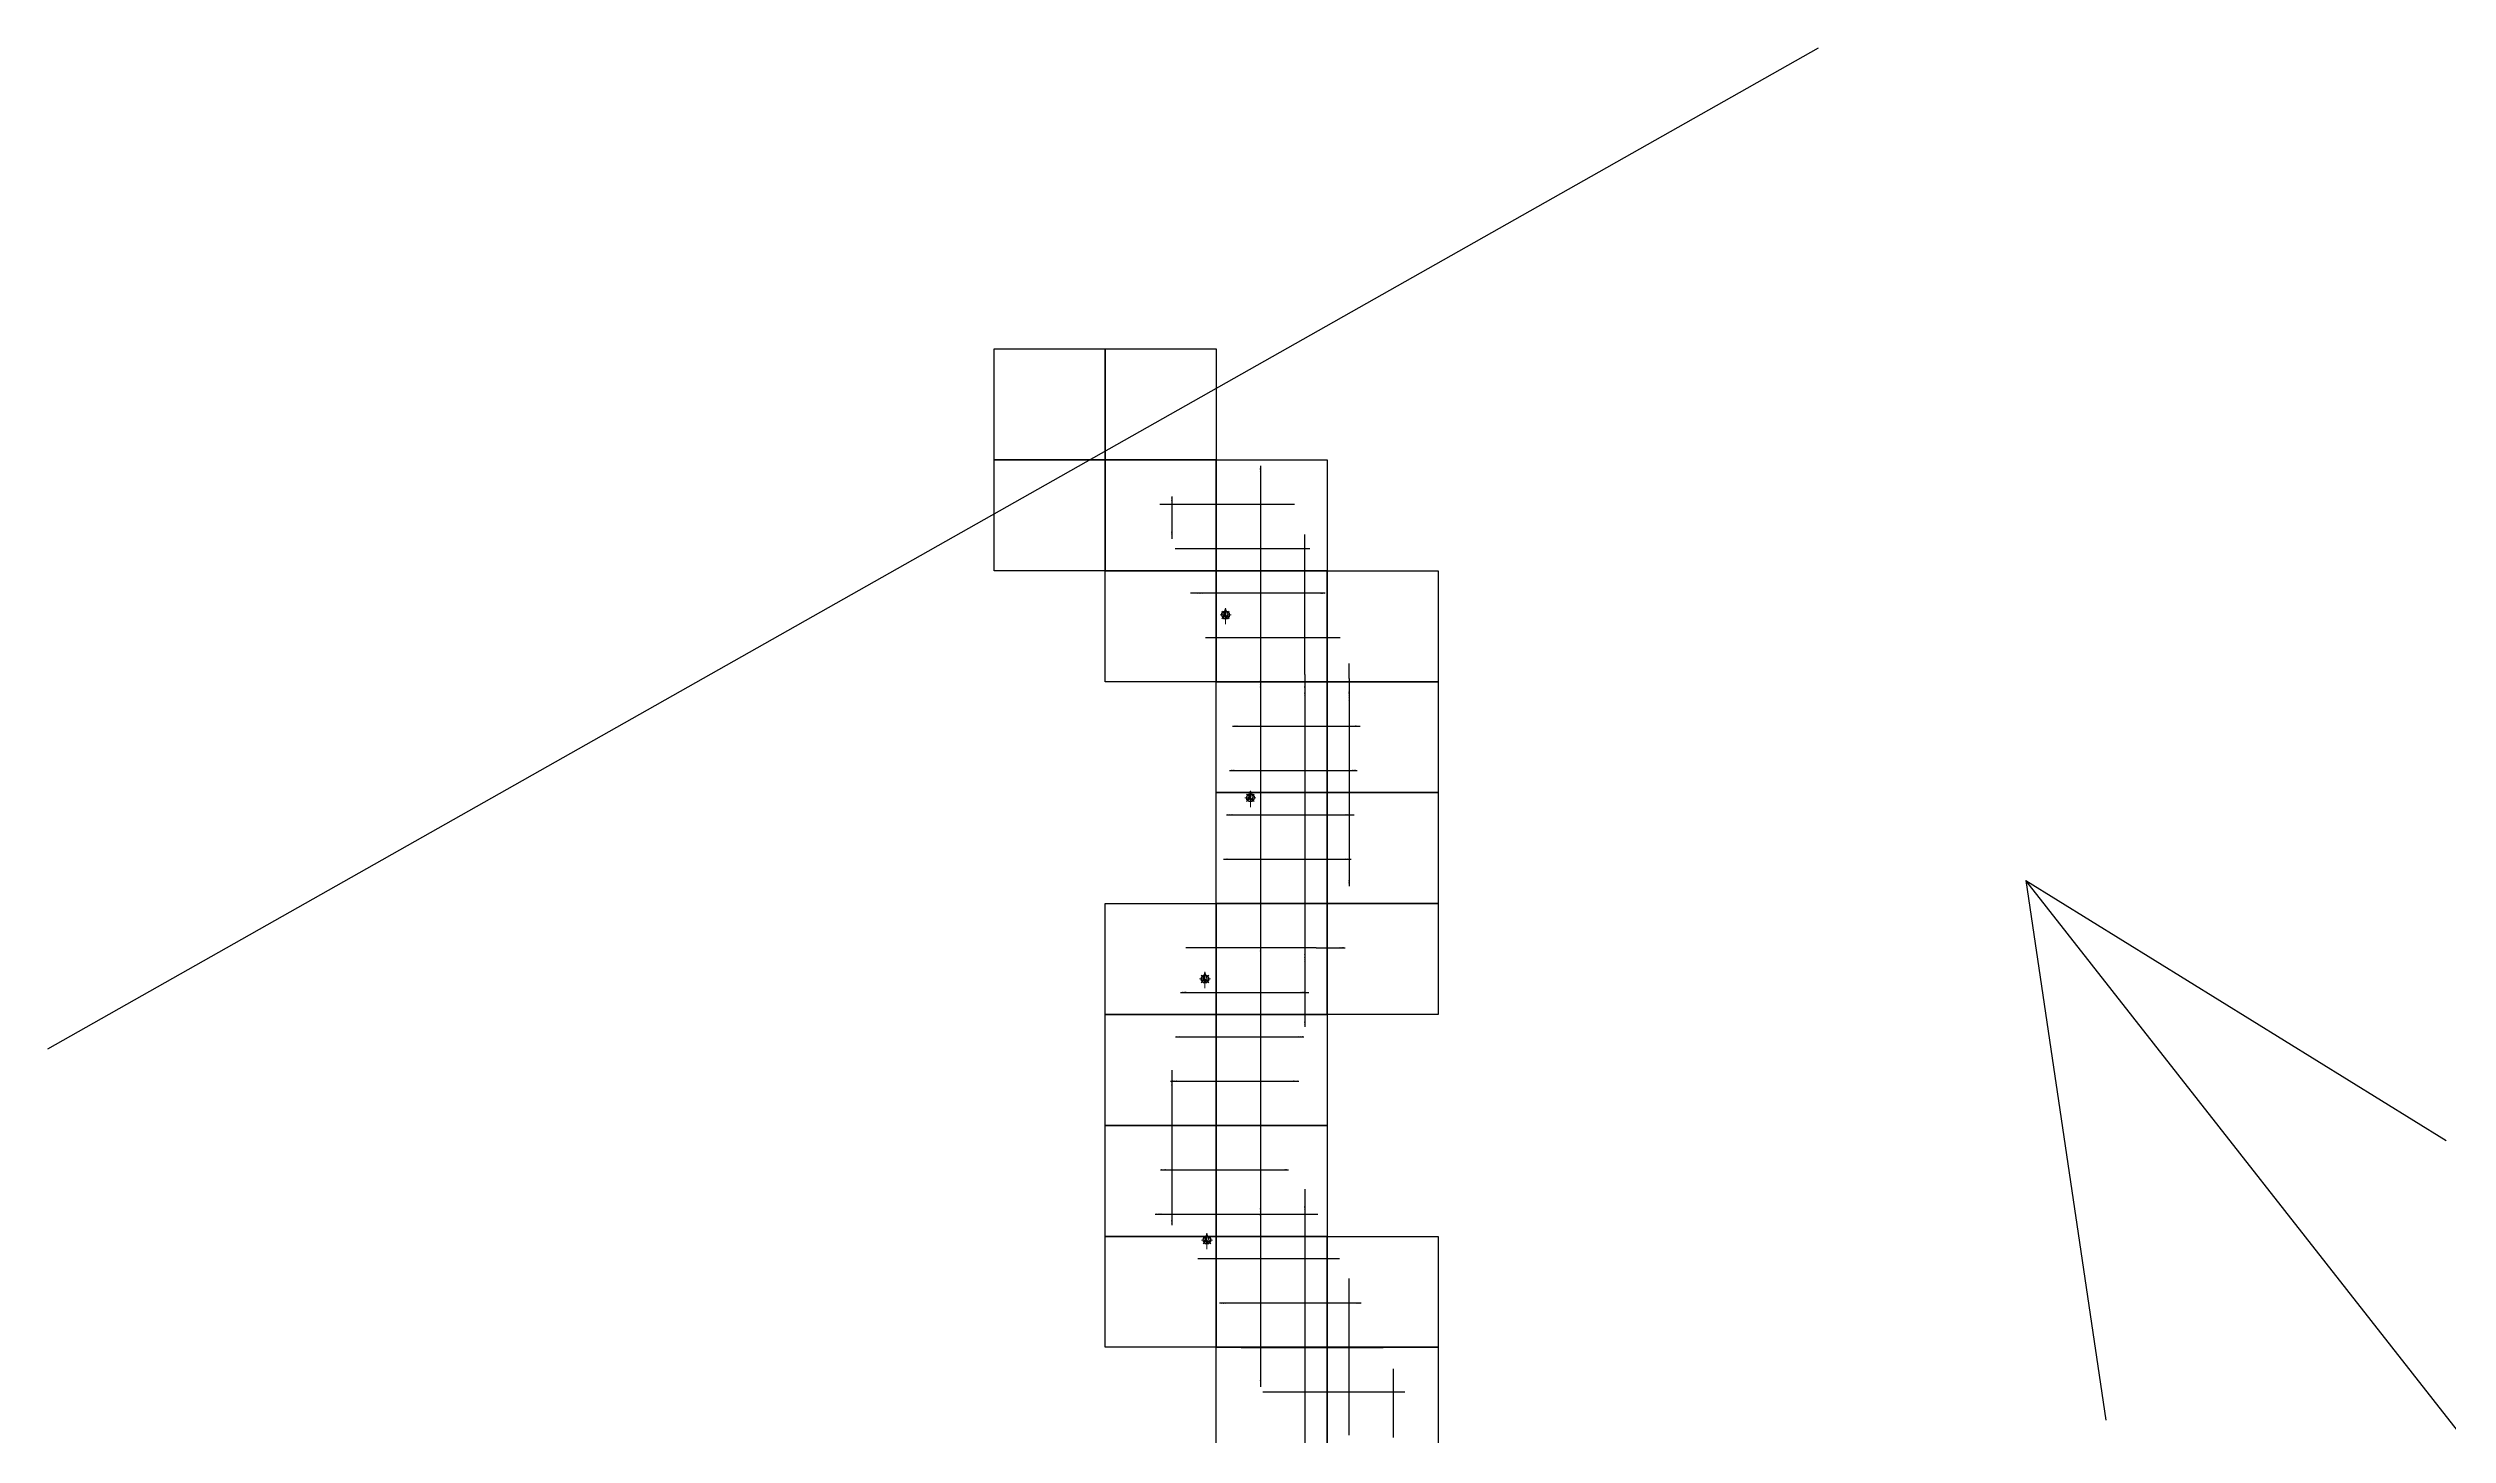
# Model space of a CAD drawing. Header units: metres. Extents: x 315735 to 333998, y 7388583 to 7411856.
# Drawn here: x 315735 to 326552, y 7405605 to 7411856 of the extents above; entities that cross this region are included whole.
import ezdxf
from ezdxf.enums import TextEntityAlignment as Align

# ---------------------------------------------------------------- set-up
doc = ezdxf.new("R2010")
doc.units = ezdxf.units.M
doc.header["$LTSCALE"] = 10
doc.layers.add('_AUXILIAR', color=7, linetype='Continuous', lineweight=30)
doc.layers.add('VNOR', color=2, linetype='Continuous', lineweight=9)
doc.layers.add('_MARCAÇÕES PERFIL', color=6, linetype='Continuous', plot=False)
for name, color, linetype in [('A-IMAGENS', 255, 'Continuous'), ('f-malha', 252, 'Continuous'), ('f-malha-txt', 8, 'Continuous')]:
    doc.layers.add(name, color=color, linetype=linetype)
doc.styles.add('R200', font='simplex.shx', dxfattribs={"height": 5})
doc.styles.add('R60', font='arial.ttf', dxfattribs={"height": 1.5})
picture_1 = doc.add_image_def('image12.jpg', size_in_pixel=(5000, 5000))
picture_2 = doc.add_image_def('image13.jpg', size_in_pixel=(5000, 5000))
picture_3 = doc.add_image_def('image14.jpg', size_in_pixel=(5000, 5000))
picture_4 = doc.add_image_def('image15.jpg', size_in_pixel=(5000, 5000))
picture_5 = doc.add_image_def('image24.jpg', size_in_pixel=(5000, 5000))
picture_6 = doc.add_image_def('image25.jpg', size_in_pixel=(5000, 5000))
picture_7 = doc.add_image_def('image35.jpg', size_in_pixel=(5000, 5000))
picture_8 = doc.add_image_def('image36.jpg', size_in_pixel=(5000, 5000))
picture_9 = doc.add_image_def('image37.jpg', size_in_pixel=(5000, 5000))
picture_10 = doc.add_image_def('image38.jpg', size_in_pixel=(5000, 5000))
picture_11 = doc.add_image_def('image54.jpg', size_in_pixel=(5000, 5000))
picture_12 = doc.add_image_def('image58.jpg', size_in_pixel=(5000, 5000))
picture_13 = doc.add_image_def('image59.jpg', size_in_pixel=(5000, 5000))
picture_14 = doc.add_image_def('image60.jpg', size_in_pixel=(5000, 5000))
picture_15 = doc.add_image_def('image61.jpg', size_in_pixel=(5000, 5000))
picture_16 = doc.add_image_def('image62.jpg', size_in_pixel=(5000, 5000))
picture_17 = doc.add_image_def('image63.jpg', size_in_pixel=(5000, 5000))
picture_18 = doc.add_image_def('image64.jpg', size_in_pixel=(5000, 5000))
picture_19 = doc.add_image_def('image65.jpg', size_in_pixel=(5000, 5000))
picture_20 = doc.add_image_def('image67.jpg', size_in_pixel=(5000, 5000))
picture_21 = doc.add_image_def('image68.jpg', size_in_pixel=(5000, 5000))
picture_22 = doc.add_image_def('image69.jpg', size_in_pixel=(5000, 5000))
picture_23 = doc.add_image_def('image70.jpg', size_in_pixel=(5000, 5000))
picture_24 = doc.add_image_def('image71.jpg', size_in_pixel=(5000, 5000))

# ---------------------------------------------------------------- blocks, each defined once
blk = doc.blocks.new('*X116')
at = {"color": 0}
for p, q in [((144.2, -421.2), (147.6, -417.7)), ((144.4, -420.4), (147.6, -417.2)), ((144.6, -419.7), (147.6, -416.7)), ((144.8, -419), (147.6, -416.1)), ((145, -418.3), (147.6, -415.6)), ((145.2, -417.5), (147.6, -415.1)), ((145.4, -416.8), (147.6, -414.5)), ((145.6, -416.1), (147.6, -414)), ((145.8, -415.3), (147.6, -413.5)), ((146, -414.6), (147.6, -412.9)), ((146.2, -413.9), (147.6, -412.4)), ((146.4, -413.1), (147.6, -411.9)), ((146.6, -412.4), (147.6, -411.3)), ((146.8, -411.7), (147.6, -410.8)), ((147, -411), (147.6, -410.3)), ((147.2, -410.2), (147.6, -409.8)), ((147.4, -409.5), (147.6, -409.2)), ((147.6, -408.8), (147.6, -408.7)), ((142.8, -426.3), (147.6, -421.4)), ((143, -425.6), (147.6, -420.9)), ((143.2, -424.8), (147.6, -420.4)), ((143.4, -424.1), (147.6, -419.8)), ((143.6, -423.4), (147.6, -419.3)), ((143.8, -422.6), (147.6, -418.8)), ((144, -421.9), (147.6, -418.2))]:
    blk.add_line(p, q, dxfattribs=at)
blk = doc.blocks.new('NORTE')
at = {"layer": 'VNOR'}
for p, q in [((-3.6, 0), (-10.3, 0)), ((-2.8, 2.8), (-7.1, 7.1)), ((0, 13), (0, -2.6)), ((2.8, 2.8), (7.1, 7.1)), ((3.6, 0), (10.3, 0)), ((-2.8, -2.8), (-7.1, -7.1)), ((0, -5.3), (0, -17.3)), ((2.8, -2.8), (7.1, -7.1))]:
    blk.add_line(p, q, dxfattribs=at)
for points in [[(-7.8, 0, 1), (7.8, 0, 0.359415), (1.5, 7.6, 1)], [(-1.5, 7.6, 0.359415), (-7.8, 0, 1)]]:
    blk.add_lwpolyline(points, format="xyb", dxfattribs=at)
blk.add_lwpolyline([(-4.9, -4.8), (0, 13), (4.9, -4.8), (0, 0), (-4.9, -4.8)], dxfattribs=at)
for start, end in [(105.027, 180), (180, 0), (0, 74.973)]:
    blk.add_arc((0, 0), 6.79, start, end, dxfattribs=at)
at = {"layer": 'VNOR', "xscale": 0.9704247146844865, "yscale": 0.9704247146844865, "zscale": 0.9704247146844865}
blk.add_blockref('*X116', (-143.3, 409.4), dxfattribs=at)
at = {"layer": 'VNOR', "style": 'R200'}
blk.add_attdef('NORTE', (-1.4, -6.1), '', height=3.93, dxfattribs=at)

msp = doc.modelspace()

# ---------------------------------------------------------------- linework, layer by layer
at = {"layer": '_AUXILIAR'}
msp.add_lwpolyline([(315735.286, 7407345.611), (323715.085, 7411856.361)], dxfattribs=at)
at = {"layer": '_MARCAÇÕES PERFIL'}
for p, q in [((331683.412, 7399139.712), (324649.173, 7408104.191)), ((324649.173, 7408104.191), (325009.903, 7405671.619)), ((324649.173, 7408104.191), (326543.006, 7406932.953))]:
    msp.add_line(p, q, dxfattribs=at)
at = {"layer": 'f-malha'}
for p, q in [((321200, 7409972.385), (321200, 7409049.752)), ((321000, 7409903.612), (321000, 7409061.918)), ((320746.199, 7409800), (321353.187, 7409800)), ((320800, 7409834.839), (320800, 7409643.54)), ((321400, 7409032.014), (321400, 7409663.862)), ((320814.972, 7409600), (321421.96, 7409600)), ((320883.745, 7409400), (321490.733, 7409400)), ((320952.518, 7409200), (321559.506, 7409200)), ((321021.291, 7409000), (321663.406, 7409000)), ((321200, 7409049.752), (321200, 7407865.621)), ((321400, 7409032.014), (321400, 7407813.253)), ((321600, 7409014.277), (321600, 7409082.24)), ((321600, 7409014.277), (321600, 7408078.808)), ((321074.282, 7408800), (321649.64, 7408800)), ((321060.516, 7408600), (321635.899, 7408600)), ((321046.75, 7408400), (321622.108, 7408400)), ((321032.984, 7408200), (321608.342, 7408200)), ((321019.218, 7408000), (321594.576, 7408000)), ((321450.615, 7407800), (320862.883, 7407800)), ((321000, 7407885.748), (321000, 7406646.6)), ((321200, 7407865.621), (321200, 7406680.125)), ((321400, 7407813.253), (321400, 7407444.407)), ((321450.615, 7407800), (321580.81, 7407800)), ((320840.039, 7407600), (321417.771, 7407600)), ((320817.196, 7407400), (321394.928, 7407400)), ((320800, 7407249.443), (320800, 7406550.317)), ((320794.353, 7407200), (321372.085, 7407200)), ((320771.509, 7407000), (321349.241, 7407000)), ((320748.666, 7406800), (321326.398, 7406800)), ((321400, 7406713.65), (321400, 7405616.022)), ((320725.823, 7406600), (321458.042, 7406600)), ((321000, 7406646.6), (321000, 7406230.347)), ((321200, 7406680.125), (321200, 7405822.417)), ((320916.822, 7406400), (321556.098, 7406400)), ((321600, 7405604.905), (321600, 7406310.456)), ((321014.878, 7406200), (321654.154, 7406200)), ((321112.935, 7406000), (321752.211, 7406000)), ((321800, 7405593.789), (321800, 7405902.526)), ((321210.991, 7405800), (321850.267, 7405800)), ((321400, 7405616.022), (321400, 7405068.5))]:
    msp.add_line(p, q, dxfattribs=at)

# ---------------------------------------------------------------- block references
at = {"layer": 'f-malha', "xscale": 2.4, "yscale": 2.4, "zscale": 2.4}
for p in [(321042.214, 7409300.859), (321154.523, 7408476.836), (320949.571, 7407660.609), (320958.384, 7406483.646)]:
    msp.add_blockref('NORTE', p, dxfattribs=at).add_auto_attribs({'NORTE': 'N'})

# ---------------------------------------------------------------- texts
at = {"layer": 'f-malha-txt', "style": 'R60'}
for s, rotation, p in [('E=321200', 90, (321200, 7409967.742)), ('N=7409800', 180, (320750.23, 7409800)), ('E=320800', 90, (320800, 7409831.55)), ('E=321400', 90, (321400, 7409658.553)), ('N=7409600', 180, (321201.695, 7409600)), ('E=321000', 90, (321000, 7409454.815)), ('N=7409400', 180, (320916.003, 7409400)), ('N=7409200', 180, (320956.215, 7409200)), ('N=7409000', 180, (321104.162, 7409000.05)), ('E=321200', 90, (321200, 7408979.651)), ('E=321600', 90, (321600, 7409078.916)), ('E=321400', 90, (321400, 7408956.774)), ('E=321600', 90, (321600, 7408930.429)), ('E=321000', 90, (321000, 7407822.588)), ('E=321200', 90, (321200, 7407789.813)), ('E=321400', 90, (321400, 7407757.551)), ('E=320800', 90, (320800, 7407198.724)), ('N=7406600', 180, (321089.468, 7406600)), ('N=7406600', 180, (321146.588, 7406600)), ('E=321200', 90, (321200, 7406598.346)), ('E=321400', 90, (321400, 7406641.501)), ('E=321000', 90, (320999.95, 7406572.349)), ('N=7406400', 180, (320920.513, 7406400)), ('E=321600', 90, (321600, 7406307.194)), ('N=7406200', 180, (321019.344, 7406200)), ('N=7406000', 180, (321116.905, 7406000)), ('E=321800', 90, (321800, 7405899.478)), ('N=7405800', 180, (321215.939, 7405800))]:
    msp.add_text(s, height=3, rotation=rotation, dxfattribs=at).set_placement(p, align=Align.BOTTOM_RIGHT)
for s, rotation, p in [('N=7409800', 180, (321350.517, 7409800)), ('E=320800', 90, (320800, 7409659.229)), ('N=7409600', 180, (321398.449, 7409600)), ('N=7409400', 180, (321487.159, 7409400)), ('N=7409200', 180, (321556.034, 7409200)), ('E=321000', 90, (320999.95, 7409079.106)), ('E=321200', 90, (321200, 7408985.35)), ('E=321400', 90, (321400, 7408961.96)), ('N=7409000', 180, (321624.357, 7409000.05)), ('E=321600', 90, (321600, 7408938.991)), ('E=321600', 90, (321600, 7408085.331)), ('E=321200', 90, (321200, 7407801.909)), ('E=321400', 90, (321400, 7407763.47)), ('E=321400', 90, (321400, 7407456.214)), ('E=321000', 90, (321000, 7406580.049)), ('E=321200', 90, (321200, 7406613.248)), ('N=7406600', 180, (321454.967, 7406600)), ('E=320800', 90, (320800, 7406555.2)), ('N=7406400', 180, (321552.938, 7406400)), ('E=321000', 90, (320999.95, 7406243.015)), ('N=7406200', 180, (321652.417, 7406200)), ('N=7406000', 180, (321749.95, 7406000.05)), ('E=321200', 90, (321200, 7405833.991)), ('N=7405800', 180, (321847.618, 7405800))]:
    msp.add_text(s, height=3, rotation=rotation, dxfattribs=at).set_placement(p, align=Align.BOTTOM_LEFT)
for s, p in [('N=7408800', (321099.976, 7408800)), ('N=7408600', (321087.112, 7408600)), ('N=7408400', (321072.457, 7408400)), ('N=7408200', (321059.502, 7408200)), ('N=7408000', (321045.071, 7408000)), ('N=7407800', (320887.856, 7407800)), ('N=7407600', (320866.028, 7407600)), ('N=7407400', (320841.804, 7407400)), ('N=7407200', (320825.426, 7407200)), ('N=7407000', (320798.035, 7407000.05)), ('N=7406800', (320774.556, 7406800)), ('N=7406600', (320752.514, 7406600))]:
    msp.add_text(s, height=3, dxfattribs=at).set_placement(p, align=Align.BOTTOM_RIGHT)
for s, p in [('N=7408800', (321625.263, 7408800)), ('N=7408600', (321610.625, 7408600)), ('N=7408400', (321577.165, 7408400)), ('N=7408200', (321575.761, 7408200)), ('N=7408000', (321567.759, 7408000.1)), ('N=7407800', (321553.802, 7407800)), ('N=7407600', (321375.926, 7407600)), ('N=7407400', (321370.018, 7407400)), ('N=7407200', (321345.938, 7407200)), ('N=7407000', (321321.268, 7407000)), ('N=7406800', (321297.241, 7406800))]:
    msp.add_text(s, height=3, dxfattribs=at).set_placement(p, align=Align.BOTTOM_LEFT)

# ---------------------------------------------------------------- pictures from other files: only their frames are drawn
at = {"layer": 'A-IMAGENS', "transparency": 33554687}
image = msp.add_image(picture_19, insert=(319999.95, 7410000.05), size_in_units=(500, 500), dxfattribs=dict(at, brightness=90))
image.dxf.flags = 6
image = msp.add_image(picture_17, insert=(320499.95, 7410000.05), size_in_units=(500, 500), dxfattribs=dict(at, brightness=90))
image.dxf.flags = 6
image = msp.add_image(picture_18, insert=(319999.95, 7409500.05), size_in_units=(500, 500), dxfattribs=dict(at, brightness=90))
image.dxf.flags = 6
image = msp.add_image(picture_15, insert=(320499.95, 7409500.05), size_in_units=(500, 500), dxfattribs=dict(at, brightness=90))
image.dxf.flags = 7
image = msp.add_image(picture_14, insert=(320999.95, 7409500.05), size_in_units=(500, 500), dxfattribs=dict(at, brightness=90))
image.dxf.flags = 7
image = msp.add_image(picture_13, insert=(320499.95, 7409000.05), size_in_units=(500, 500), dxfattribs=dict(at, brightness=90))
image.dxf.flags = 7
image = msp.add_image(picture_12, insert=(320999.95, 7409000.05), size_in_units=(500, 500), dxfattribs=dict(at, brightness=90))
image.dxf.flags = 7
image = msp.add_image(picture_16, insert=(321499.95, 7409000.05), size_in_units=(500, 500), dxfattribs=dict(at, brightness=90))
image.dxf.flags = 7
image = msp.add_image(picture_2, insert=(320999.95, 7408500.05), size_in_units=(500, 500), dxfattribs=dict(at, brightness=90))
image.dxf.flags = 7
image = msp.add_image(picture_1, insert=(321499.95, 7408500.05), size_in_units=(500, 500), dxfattribs=dict(at, brightness=90))
image.dxf.flags = 7
image = msp.add_image(picture_4, insert=(320999.95, 7408000.05), size_in_units=(500, 500), dxfattribs=dict(at, brightness=90))
image.dxf.flags = 6
at = {"layer": 'A-IMAGENS', "lineweight": -3}
image = msp.add_image(picture_3, insert=(321499.95, 7408000.05), size_in_units=(500, 500), dxfattribs=dict(at, brightness=90))
image.dxf.flags = 6
at = {"layer": 'A-IMAGENS', "transparency": 33554687}
image = msp.add_image(picture_10, insert=(320499.95, 7407500.05), size_in_units=(500, 500), dxfattribs=dict(at, brightness=90))
image.dxf.flags = 6
image = msp.add_image(picture_6, insert=(320999.95, 7407500.05), size_in_units=(500, 500), dxfattribs=dict(at, brightness=90))
image.dxf.flags = 6
at = {"layer": 'A-IMAGENS', "lineweight": -3}
image = msp.add_image(picture_5, insert=(321499.95, 7407500.05), size_in_units=(500, 500), dxfattribs=dict(at, brightness=90))
image.dxf.flags = 6
at = {"layer": 'A-IMAGENS', "transparency": 33554687}
image = msp.add_image(picture_8, insert=(320499.95, 7407000.05), size_in_units=(500, 500), dxfattribs=dict(at, brightness=90))
image.dxf.flags = 6
image = msp.add_image(picture_9, insert=(320999.95, 7407000.05), size_in_units=(500, 500), dxfattribs=dict(at, brightness=90))
image.dxf.flags = 6
image = msp.add_image(picture_24, insert=(320499.95, 7406500.05), size_in_units=(500, 500), dxfattribs=dict(at, brightness=90))
image.dxf.flags = 6
image = msp.add_image(picture_7, insert=(320999.95, 7406500.05), size_in_units=(500, 500), dxfattribs=dict(at, brightness=90))
image.dxf.flags = 6
image = msp.add_image(picture_23, insert=(320499.95, 7406000.05), size_in_units=(500, 500), dxfattribs=dict(at, brightness=90))
image.dxf.flags = 6
image = msp.add_image(picture_22, insert=(320999.95, 7406000.05), size_in_units=(500, 500), dxfattribs=dict(at, brightness=90))
image.dxf.flags = 6
image = msp.add_image(picture_21, insert=(321499.95, 7406000.05), size_in_units=(500, 500), dxfattribs=dict(at, brightness=90))
image.dxf.flags = 6
image = msp.add_image(picture_20, insert=(320999.95, 7405500.05), size_in_units=(500, 500), dxfattribs=dict(at, brightness=90))
image.dxf.flags = 6
image = msp.add_image(picture_11, insert=(321499.95, 7405500.05), size_in_units=(500, 500), dxfattribs=dict(at, brightness=90))
image.dxf.flags = 6

doc.saveas('drawing.dxf')
